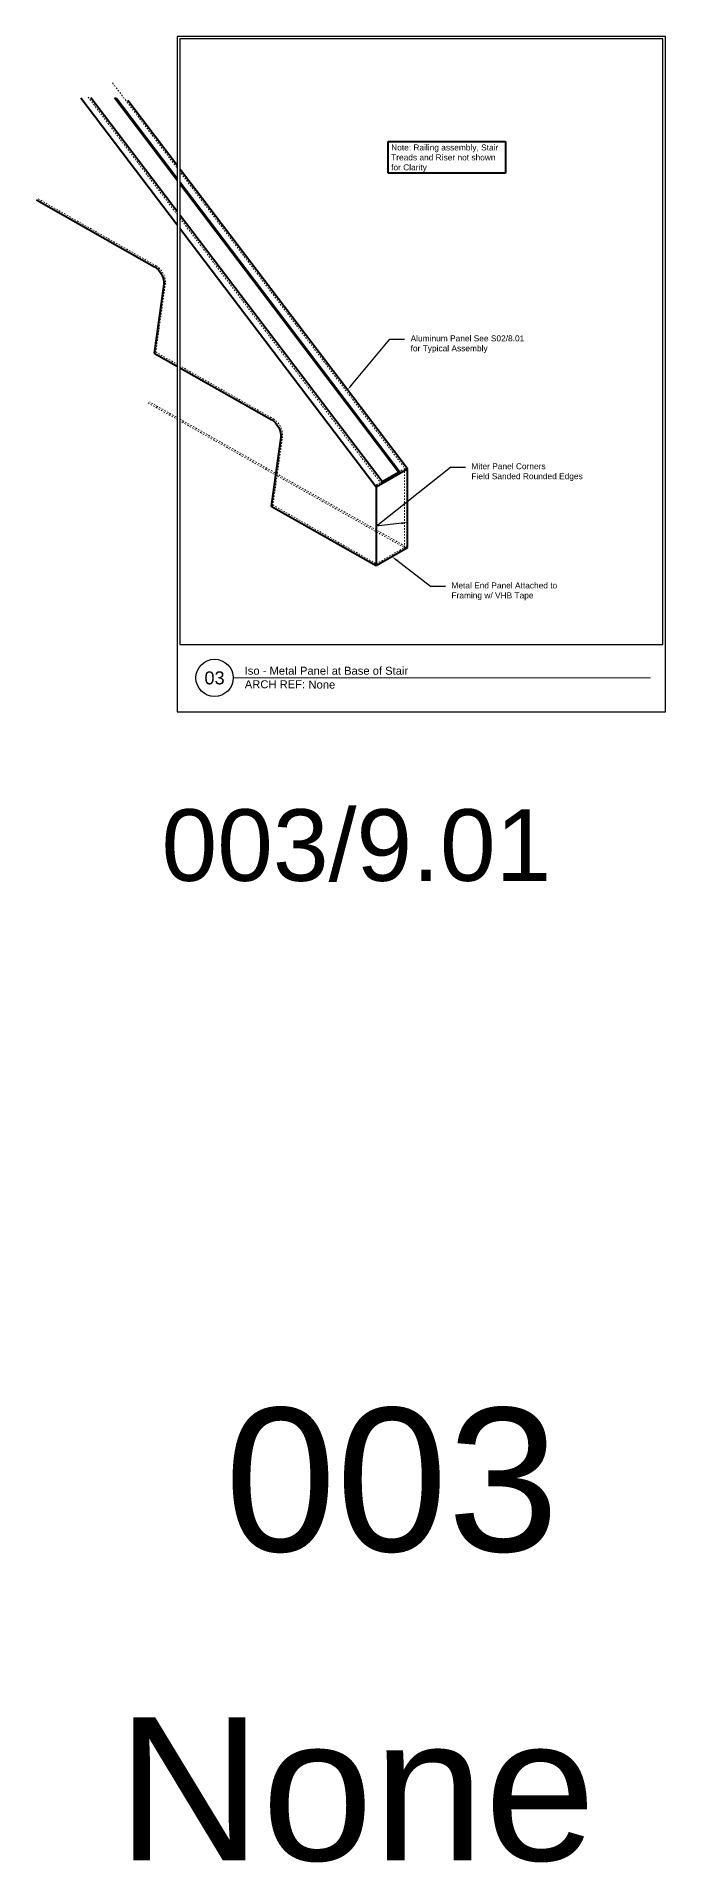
# Model space of a CAD drawing. Header units: inches. Extents: x -301 to 39679, y -468 to 370.
# Drawn here: x 232 to 274.1, y -76.9 to 45.5 of the extents above; entities that cross this region are included whole.
import ezdxf
from ezdxf import colors
from ezdxf.entities.mleader import LeaderData, LeaderLine
from ezdxf.enums import TextEntityAlignment as Align
from ezdxf.math import Vec2, Vec3

# ---------------------------------------------------------------- set-up
doc = ezdxf.new("R2010")
doc.units = ezdxf.units.IN
doc.header["$MEASUREMENT"] = 0
doc.linetypes.add('DASHED2', pattern=[0.375, 0.25, -0.125])
doc.layers.get('Defpoints').update_dxf_attribs({"color": 3})
doc.layers.add('NSE-Border', color=156, linetype='Continuous', plot=False)
doc.layers.add('NSE-Construction', color=86, linetype='Continuous', plot=False)
for name, color, linetype, lineweight in [('NSE-By_Others', 252, 'Continuous', 0), ('NSE-Call-Outs', 51, 'Continuous', 13), ('NSE-Notes', 11, 'Continuous', 40), ('NSE-Panels 01', 1, 'Continuous', 40), ('NSE-Title', 51, 'Continuous', 9)]:
    doc.layers.add(name, color=color, linetype=linetype, lineweight=lineweight)
doc.layers.add('NSE-Detail Border', color=7, linetype='Continuous')
doc.styles.add('004 - NSSM - Standard', font='arial.ttf', dxfattribs={"height": 0.4})
doc.styles.add('008 - NSSM - Standard', font='arial.ttf', dxfattribs={"height": 0.8})
doc.styles.add('048 - NSSM - Standard', font='arial.ttf', dxfattribs={"height": 4.8})
doc.styles.add('096 - NSSM - Standard', font='arial.ttf', dxfattribs={"height": 9.6})
doc.styles.add('Anno - NSSM - Standard', font='arial.ttf', dxfattribs={"height": 0.1})

# ---------------------------------------------------------------- blocks, each defined once
blk = doc.blocks.new('*U3')
blk.add_wipeout([(8.13, 1.129), (8.13, 0), (0, 0), (0, 11.313), (8.172, 11.313), (8.172, 0), (8.13, 0), (8.13, 11.271), (0.042, 11.271), (0.042, 1.129)])
at = {"layer": 'Defpoints', "ltscale": 0.0625}
blk.add_lwpolyline([(0.042, 1.129), (8.13, 1.129), (8.13, 11.271), (0.042, 11.271)], close=True, dxfattribs=at)
at = {"layer": 'Defpoints'}
blk.add_circle((0.625, 0.567), 0.312, dxfattribs=at)
at = {"layer": 'NSE-Border', "ltscale": 0.0625}
blk.add_lwpolyline([(0, 0), (8.172, 0), (8.172, 11.313), (0, 11.313)], close=True, dxfattribs=at)
at = {"layer": 'NSE-Title'}
blk.add_line((0.938, 0.567), (7.922, 0.567), dxfattribs=at)
at = {"layer": 'Defpoints', "style": '008 - NSSM - Standard'}
blk.add_attdef('DETAIL_NUMBER', text='', height=0.218, dxfattribs=at).set_placement((0.625, 0.567), align=Align.MIDDLE_CENTER)
at = {"layer": 'NSE-Title', "style": '004 - NSSM - Standard'}
blk.add_text('ARCH REF:', height=0.1341, dxfattribs=at).set_placement((1.636, 0.46), align=Align.MIDDLE_CENTER)
for tag, p in [('DETAIL_DESCRIPTION', (1.129, 0.62)), ('ARCH_REF', (2.197, 0.388))]:
    blk.add_attdef(tag, p, '', height=0.134, dxfattribs=at)

msp = doc.modelspace()

# ---------------------------------------------------------------- linework, layer by layer
at = {"layer": 'NSE-By_Others', "color": 253, "linetype": 'DASHED2', "ltscale": 0.25, "extrusion": (3.26562e-16, 0.821857, 0.569694)}
for p, q in [((237.12198, 42.38987), (256.7153, 16.53124)), ((235.48502, 41.44399), (255.05834, 15.61176)), ((232.14484, 34.62262), (240.04588, 30.13139)), ((240.65997, 28.96005), (240.01951, 24.35087)), ((240.01951, 24.35087), (239.90865, 24.28684)), ((240.01951, 24.35087), (247.88965, 19.8772)), ((239.49687, 20.94569), (248.04219, 16.118)), ((256.87712, 11.24923), (239.60358, 21.00795)), ((248.50374, 18.70586), (247.86329, 14.09668)), ((247.99559, 16.14438), (256.65801, 11.25054)), ((247.86329, 14.09668), (247.75243, 14.03265)), ((247.86329, 14.09668), (254.77608, 10.1672)), ((254.77608, 10.1672), (256.65801, 11.25054))]:
    msp.add_line(p, q, dxfattribs=at)
at = {"layer": 'NSE-By_Others', "color": 253, "linetype": 'DASHED2', "ltscale": 0.25}
msp.add_line((256.65801, 11.25054), (256.65801, 16.53262), dxfattribs=at)
at = {"layer": 'NSE-By_Others', "color": 253, "linetype": 'DASHED2', "ltscale": 0.25, "extrusion": (-1.03596e-16, 6.83762e-17, -1)}
msp.add_ellipse((240.04521, 29.41427), major_axis=(0.43762, -0.7577), ratio=0.582449286, start_param=-2.359338138, end_param=-0.642000523, dxfattribs=at)
at = {"layer": 'NSE-By_Others', "color": 253, "linetype": 'DASHED2', "ltscale": 0.25, "extrusion": (4.80697e-17, 2.77632e-17, -1)}
msp.add_ellipse((247.88899, 19.16008), major_axis=(0.43762, -0.7577), ratio=0.582449286, start_param=-2.359338138, end_param=-0.642000523, dxfattribs=at)
at = {"layer": 'NSE-Panels 01', "linetype": 'Continuous', "extrusion": (3.26562e-16, 0.821857, 0.569694)}
for p, q in [((235.00861, 41.39026), (254.76668, 15.3142)), ((255.22969, 15.58174), (235.67433, 41.39026)), ((256.25585, 16.30112), (237.24554, 41.39026)), ((237.36224, 41.39026), (256.40364, 16.26008)), ((256.86794, 16.52592), (238.15495, 41.22267)), ((232.03397, 34.55859), (239.93501, 30.06736)), ((240.5491, 28.89602), (239.90865, 24.28684)), ((239.90865, 24.28684), (247.77879, 19.81317)), ((248.39288, 18.64183), (247.75243, 14.03265)), ((254.76668, 15.3142), (256.86665, 16.52762)), ((255.16181, 15.67133), (256.25585, 16.30112)), ((256.87712, 11.24912), (256.86794, 16.52592)), ((254.76668, 15.3142), (254.77585, 10.03952)), ((247.75243, 14.03265), (254.77652, 10.0399)), ((254.77652, 10.0399), (256.87712, 11.24912))]:
    msp.add_line(p, q, dxfattribs=at)
at = {"layer": 'NSE-Panels 01', "linetype": 'Continuous', "extrusion": (1.07324e-16, -1.30327e-16, -1)}
msp.add_ellipse((239.93435, 29.35024), major_axis=(0.43762, -0.7577), ratio=0.582449286, start_param=-2.359338138, end_param=-0.642000523, dxfattribs=at)
at = {"layer": 'NSE-Panels 01', "linetype": 'Continuous', "extrusion": (9.61394e-17, 5.55263e-17, -1)}
msp.add_ellipse((247.77812, 19.09605), major_axis=(0.43762, -0.7577), ratio=0.582449286, start_param=-2.359338138, end_param=-0.642000523, dxfattribs=at)

# ---------------------------------------------------------------- texts
at = {"layer": 'Defpoints', "color": 5, "insert": (253.45078, -6.28629), "char_height": 4.8, "attachment_point": 2, "style": '048 - NSSM - Standard'}
msp.add_mtext_dynamic_manual_height_columns('003/9.01', width=15.7513444, gutter_width=2, heights=[0], dxfattribs=at)
at = {"layer": 'Defpoints', "insert": (255.82084, -51.28298), "char_height": 9.6, "attachment_point": 5, "style": '096 - NSSM - Standard'}
msp.add_mtext_dynamic_manual_height_columns('003', width=16.3938227, gutter_width=0.5, heights=[0], dxfattribs=at)
at = {"layer": 'NSE-Notes', "insert": (255.77417, 38.26494), "char_height": 0.4, "attachment_point": 1, "style": 'Anno - NSSM - Standard', "bg_fill": 16}
msp.add_mtext_dynamic_manual_height_columns('Note: Railing assembly, Stair Treads and Riser not shown for Clarity', width=7.4508237, gutter_width=2, heights=[0], dxfattribs=at)
at = {"layer": 'NSE-Title', "insert": (253.45078, -72), "char_height": 9.6, "width": 31.6499699, "attachment_point": 5, "style": '096 - NSSM - Standard'}
msp.add_mtext('None', dxfattribs=at)

# ---------------------------------------------------------------- next in the draw order: leaders
at = {"layer": 'NSE-Call-Outs'}
ml = msp.add_multileader_mtext('Standard', dxfattribs=at)
ml.set_content('Aluminum Panel See S02/8.01 for Typical Assembly', color=256, style='004 - NSSM - Standard')
ml.set_leader_properties(color=256)
ml.build(insert=Vec2(0, 0))
ml.multileader.update_dxf_attribs({"dogleg_length": 1, "arrow_head_size": 0.4})
ctx = ml.context
ctx.base_point, ctx.char_height, ctx.arrow_head_size, ctx.landing_gap_size, ctx.plane_origin = Vec3(256.6782, 25.21228), 0.4, 0.4, 0.4, Vec3(248.35046, 46.52189)
notes = []
notes.append((ctx, [(1, (1, 1, 0), (255.6782, 25.21228), (1, 0), 1, [(0, [(252.85467, 21.82249)], 0, [])])]))
ctx.mtext.insert, ctx.mtext.width, ctx.mtext.defined_height, ctx.mtext.flow_direction = Vec3(257.0782, 25.47108), 8, 1.61676, 5
ctx.mtext.has_bg_fill, ctx.mtext.bg_color, ctx.mtext.bg_scale_factor, ctx.mtext.bg_transparency, ctx.mtext.use_window_bg_color = 1, -1027028792, 1.5, 0, 1
for ctx, leaders in notes:
    for number, flags, end, landing, length, lines in leaders:
        leader = LeaderData()
        leader.index, (leader.has_last_leader_line, leader.has_dogleg_vector, leader.attachment_direction) = number, flags
        leader.last_leader_point, leader.dogleg_vector, leader.dogleg_length = Vec3(end), Vec3(landing), length
        for number, points, colour, breaks in lines:
            line = LeaderLine()
            line.index, line.vertices, line.color, line.breaks = number, Vec3.list(points), colors.encode_raw_color(colour), breaks
            leader.lines.append(line)
        ctx.leaders.append(leader)

# ---------------------------------------------------------------- next in the draw order: block references
at = {"layer": 'NSE-Detail Border', "xscale": 4, "yscale": 4, "zscale": 4}
msp.add_blockref('*U3', (241.45078, 0.25), dxfattribs=at).add_auto_attribs({'DETAIL_DESCRIPTION': 'Iso - Metal Panel at Base of Stair', 'ARCH_REF': 'None', 'DETAIL_NUMBER': '03'})

# ---------------------------------------------------------------- next in the draw order: linework, layer by layer
at = {"layer": 'NSE-Construction'}
msp.add_line((256.65801, 11.25054), (256.87712, 11.24912), dxfattribs=at)

# ---------------------------------------------------------------- next in the draw order: leaders
at = {"layer": 'NSE-Call-Outs'}
ml = msp.add_multileader_mtext('Standard', dxfattribs=at)
ml.set_content('Miter Panel Corners\\PField Sanded Rounded Edges', color=256, style='004 - NSSM - Standard')
ml.set_leader_properties(color=256)
ml.build(insert=Vec2(0, 0))
ml.multileader.update_dxf_attribs({"dogleg_length": 1, "arrow_head_size": 0.4})
ctx = ml.context
ctx.base_point, ctx.char_height, ctx.arrow_head_size, ctx.landing_gap_size, ctx.plane_origin = Vec3(260.74682, 16.64272), 0.4, 0.4, 0.4, Vec3(252.41909, 37.95233)
notes = []
notes.append((ctx, [(1, (1, 1, 0), (259.74682, 16.64272), (1, 0), 1, [(1, [(256.87253, 12.93069), (254.77127, 12.67686)], 0, [])])]))
ctx.mtext.insert, ctx.mtext.width, ctx.mtext.defined_height, ctx.mtext.flow_direction = Vec3(261.14682, 16.90152), 8, 1.61676, 5
ctx.mtext.has_bg_fill, ctx.mtext.bg_color, ctx.mtext.bg_scale_factor, ctx.mtext.bg_transparency, ctx.mtext.use_window_bg_color = 1, -1027028792, 1.5, 0, 1
for ctx, leaders in notes:
    for number, flags, end, landing, length, lines in leaders:
        leader = LeaderData()
        leader.index, (leader.has_last_leader_line, leader.has_dogleg_vector, leader.attachment_direction) = number, flags
        leader.last_leader_point, leader.dogleg_vector, leader.dogleg_length = Vec3(end), Vec3(landing), length
        for number, points, colour, breaks in lines:
            line = LeaderLine()
            line.index, line.vertices, line.color, line.breaks = number, Vec3.list(points), colors.encode_raw_color(colour), breaks
            leader.lines.append(line)
        ctx.leaders.append(leader)

# ---------------------------------------------------------------- next in the draw order: linework, layer by layer
at = {"layer": 'NSE-By_Others', "color": 253, "linetype": 'DASHED2', "ltscale": 0.25, "extrusion": (3.26562e-16, 0.821857, 0.569694)}
for p, q in [((256.25585, 16.30112), (256.65801, 16.53262)), ((254.7669, 15.444), (255.16181, 15.67133))]:
    msp.add_line(p, q, dxfattribs=at)
at = {"layer": 'NSE-By_Others', "color": 253, "linetype": 'DASHED2', "ltscale": 0.25}
for p, q in [((254.7669, 15.444), (254.76668, 15.3142)), ((255.05834, 15.61176), (255.22969, 15.58174))]:
    msp.add_line(p, q, dxfattribs=at)
at = {"layer": 'NSE-Construction'}
msp.add_line((256.65801, 16.53262), (256.86665, 16.52762), dxfattribs=at)
at = {"layer": 'NSE-Panels 01', "linetype": 'Continuous'}
msp.add_line((256.25585, 16.30112), (256.40364, 16.26008), dxfattribs=at)

# ---------------------------------------------------------------- next in the draw order: leaders
at = {"layer": 'NSE-Call-Outs'}
ml = msp.add_multileader_mtext('Standard', dxfattribs=at)
ml.set_content('Metal End Panel Attached to Framing w/ VHB Tape', color=256, style='004 - NSSM - Standard')
ml.set_leader_properties(color=256)
ml.build(insert=Vec2(0, 0))
ml.multileader.update_dxf_attribs({"dogleg_length": 1, "arrow_head_size": 0.4})
ctx = ml.context
ctx.base_point, ctx.char_height, ctx.arrow_head_size, ctx.landing_gap_size, ctx.plane_origin = Vec3(259.41056, 8.65516), 0.4, 0.4, 0.4, Vec3(251.08282, 29.96477)
notes = []
notes.append((ctx, [(1, (1, 1, 0), (258.41056, 8.65516), (1, 0), 1, [(0, [(255.82682, 10.64451)], 0, [])])]))
ctx.mtext.insert, ctx.mtext.width, ctx.mtext.defined_height, ctx.mtext.flow_direction = Vec3(259.81056, 8.91396), 8, 1.61676, 5
ctx.mtext.has_bg_fill, ctx.mtext.bg_color, ctx.mtext.bg_scale_factor, ctx.mtext.bg_transparency, ctx.mtext.use_window_bg_color = 1, -1027028792, 1.5, 0, 1
for ctx, leaders in notes:
    for number, flags, end, landing, length, lines in leaders:
        leader = LeaderData()
        leader.index, (leader.has_last_leader_line, leader.has_dogleg_vector, leader.attachment_direction) = number, flags
        leader.last_leader_point, leader.dogleg_vector, leader.dogleg_length = Vec3(end), Vec3(landing), length
        for number, points, colour, breaks in lines:
            line = LeaderLine()
            line.index, line.vertices, line.color, line.breaks = number, Vec3.list(points), colors.encode_raw_color(colour), breaks
            leader.lines.append(line)
        ctx.leaders.append(leader)

doc.saveas('drawing.dxf')
